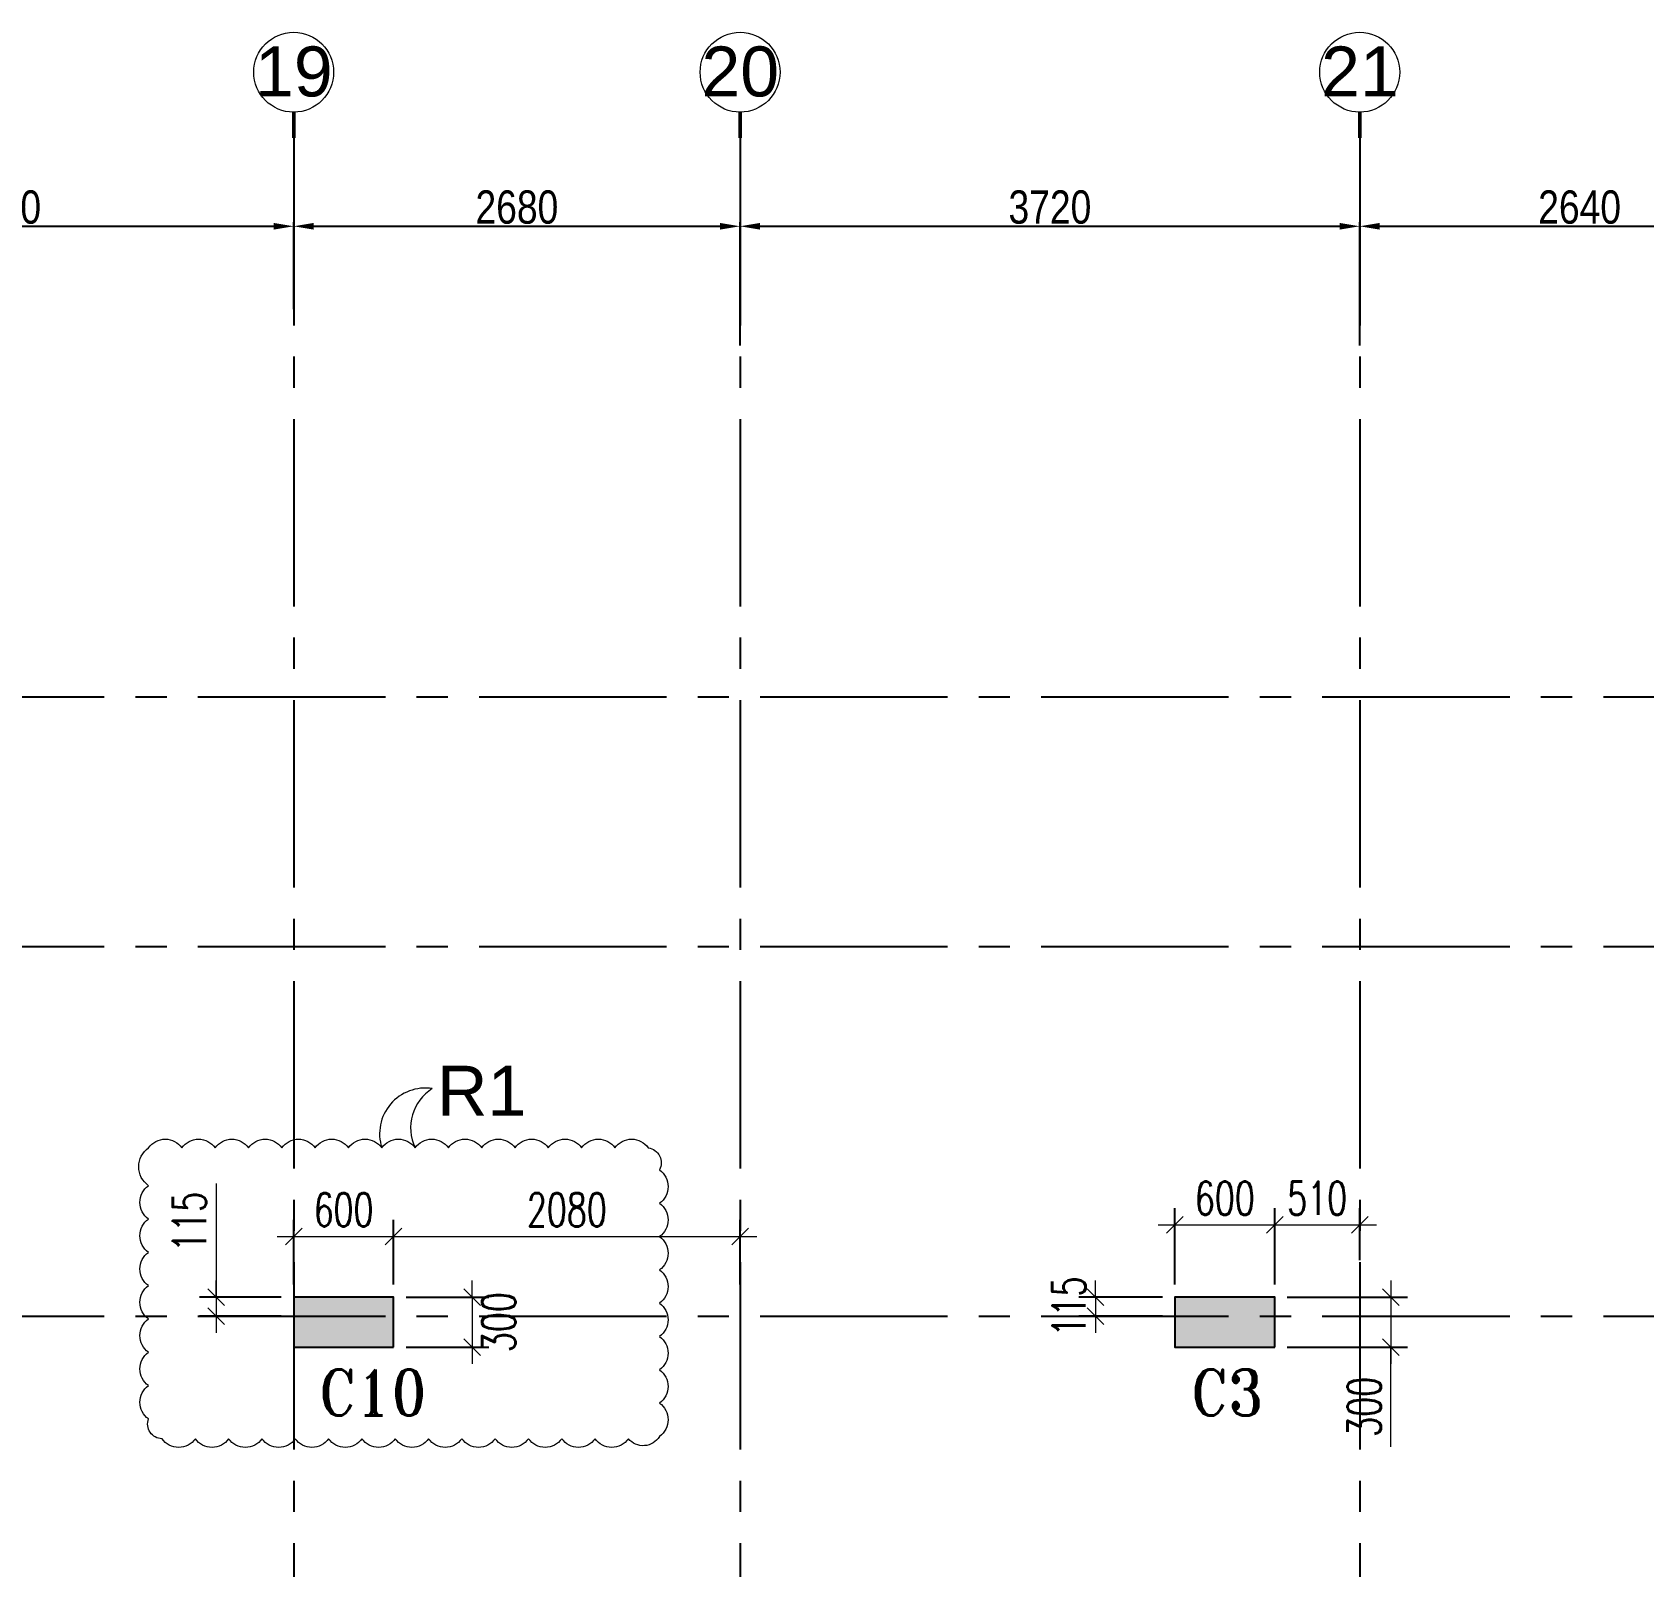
# Model space of a CAD drawing. Header units: millimetres. Extents: x 1363246 to 1691641, y -112430 to 78417.
# Drawn here: x 1393261 to 1402936, y -7813 to 1401 of the extents above; entities that cross this region are included whole.
import ezdxf
from ezdxf.enums import TextEntityAlignment as Align

# ---------------------------------------------------------------- set-up
doc = ezdxf.new("R2010")
doc.units = ezdxf.units.MM
doc.header["$LTSCALE"] = 500
doc.header["$MEASUREMENT"] = 0
doc.header["$PDMODE"] = 34
for name, pattern in [('CONTINOUS', [0]), ('DASHDOT', [1, 0.5, -0.25, 0, -0.25]), ('Site$0$CENTER2', [1.125, 0.75, -0.125, 0.125, -0.125])]:
    doc.linetypes.add(name, pattern=pattern)
doc.layers.get('Defpoints').update_dxf_attribs({"lineweight": 0})
for name, color, linetype, lineweight in [('ARWO', 1, 'Continuous', 18), ('COL. NO.', 1, 'DASHDOT', 15), ('CUT OUT', 1, 'Continuous', 13), ('dim-M', 1, 'Continuous', 15), ('GRID NO.', 7, 'Continuous', 20), ('S - SUNK', 251, 'Continuous', 0), ('TEXT2MM', 3, 'Continuous', 18), ('TOWER COL HATCH', 253, 'Continuous', 20)]:
    doc.layers.add(name, color=color, linetype=linetype, lineweight=lineweight)
for name, color, linetype in [('GLASS', 5, 'Continuous'), ('GRID', 7, 'Continuous'), ('GRID DIM', 7, 'Continuous'), ('TOWER AREA COLUMN.', 6, 'Continuous')]:
    doc.layers.add(name, color=color, linetype=linetype)
doc.styles.add('2MM', font='romans.shx', dxfattribs={"width": 0.7})
doc.styles.add('3mm', font='arial.ttf')
doc.styles.add('D50', font='arial.ttf', dxfattribs={"width": 0.8})
doc.styles.add('ROMANT', font='romant__.ttf', dxfattribs={"width": 0.9, "height": 600})
doc.dimstyles.new('INNER DIM', dxfattribs={"dimtxt": 200, "dimasz": 120, "dimexe": 25, "dimexo": 25, "dimgap": 12, "dimtad": 1, "dimdec": 0, "dimrnd": 5, "dimzin": 0, "dimdsep": 46, "dimtxsty": 'D50', "dimcen": 0.09, "dimdle": 25, "dimclrt": 6, "dimadec": 0, "dimazin": 0, "dimtfac": 1, "dimtdec": 0, "dimtofl": 0, "dimtmove": 1, "dimatfit": 3, "dimfxl": 0, "dimtolj": 1, "dimtzin": 0, "dimarcsym": 0})
doc.dimstyles.new('RAJESH', dxfattribs={"dimtxt": 200, "dimasz": 180, "dimexe": 100, "dimexo": 250, "dimgap": 50, "dimtad": 2, "dimdec": 0, "dimzin": 1, "dimdsep": 46, "dimtxsty": '2MM', "dimblk": 'OBLIQUE', "dimcen": 0, "dimdle": 100, "dimclrd": 1, "dimclre": 1, "dimclrt": 3, "dimadec": 0, "dimazin": 0, "dimtfac": 1, "dimtdec": 0, "dimtix": 1, "dimtmove": 2, "dimatfit": 3, "dimfxl": 0, "dimtolj": 1, "dimlwd": -1, "dimarcsym": 0})

# ---------------------------------------------------------------- blocks, each defined once
blk = doc.blocks.new('GRID MARK')
at = {"layer": 'GRID NO.', "const_width": 50}
blk.add_lwpolyline([(0, -541), (0, -891)], dxfattribs=at)
at = {"layer": 'GRID NO.'}
blk.add_circle((0, 0), 541, dxfattribs=at)
at = {"layer": 'GRID NO.', "style": 'D50', "width": 0.8}
blk.add_attdef('Y1', text='', height=500, dxfattribs=at).set_placement((-33, -267), align=Align.CENTER)
blk = doc.blocks.new('*D24')
at = {"layer": 'Defpoints', "color": 0, "linetype": 'Continuous', "transparency": 16777216}
for p in [(1394830.6, 258393.3), (1391300.6, 258155.3), (1394830.6, 257871.3)]:
    blk.add_point(p, dxfattribs=at)
at = {"layer": 'GRID DIM', "color": 0, "linetype": 'Continuous', "lineweight": -2, "transparency": 16777216}
for p, q in [((1391300.6, 258180.3), (1391300.6, 258418.3)), ((1394830.6, 257896.3), (1394830.6, 258418.3))]:
    blk.add_line(p, q, dxfattribs=at)
at = {"layer": 'GRID DIM', "linetype": 'Continuous', "lineweight": -2, "transparency": 16777216}
blk.add_line((1391420.6, 258393.3), (1394710.6, 258393.3), dxfattribs=at)
at = {"layer": 'GRID DIM', "linetype": 'Continuous', "transparency": 16777216}
for points in [[(1391420.6, 258413.3), (1391420.6, 258373.3), (1391300.6, 258393.3)], [(1394710.6, 258413.3), (1394710.6, 258373.3), (1394830.6, 258393.3)]]:
    blk.add_solid(points, dxfattribs=at)
at = {"layer": 'GRID DIM', "linetype": 'Continuous', "transparency": 16777216, "insert": (1393065.6, 258507.5), "char_height": 200, "attachment_point": 5, "style": 'D50'}
blk.add_mtext('\\A1;3530', dxfattribs=at)
blk = doc.blocks.new('*D25')
at = {"layer": 'Defpoints', "color": 0, "linetype": 'Continuous', "transparency": 16777216}
for p in [(1397510.6, 258393.3), (1394830.6, 257871.3), (1397510.6, 257651.5)]:
    blk.add_point(p, dxfattribs=at)
at = {"layer": 'GRID DIM', "color": 0, "linetype": 'Continuous', "lineweight": -2, "transparency": 16777216}
for p, q in [((1394830.6, 257896.3), (1394830.6, 258418.3)), ((1397510.6, 257676.5), (1397510.6, 258418.3))]:
    blk.add_line(p, q, dxfattribs=at)
at = {"layer": 'GRID DIM', "linetype": 'Continuous', "lineweight": -2, "transparency": 16777216}
blk.add_line((1394950.6, 258393.3), (1397390.6, 258393.3), dxfattribs=at)
at = {"layer": 'GRID DIM', "linetype": 'Continuous', "transparency": 16777216}
for points in [[(1394950.6, 258413.3), (1394950.6, 258373.3), (1394830.6, 258393.3)], [(1397390.6, 258413.3), (1397390.6, 258373.3), (1397510.6, 258393.3)]]:
    blk.add_solid(points, dxfattribs=at)
at = {"layer": 'GRID DIM', "linetype": 'Continuous', "transparency": 16777216, "insert": (1396170.6, 258507.4), "char_height": 200, "attachment_point": 5, "style": 'D50'}
blk.add_mtext('\\A1;2680', dxfattribs=at)
blk = doc.blocks.new('*D26')
at = {"layer": 'Defpoints', "color": 0, "linetype": 'Continuous', "transparency": 16777216}
for p in [(1401230.6, 258393.3), (1397510.6, 257651.5), (1401230.6, 257651.5)]:
    blk.add_point(p, dxfattribs=at)
at = {"layer": 'GRID DIM', "color": 0, "linetype": 'Continuous', "lineweight": -2, "transparency": 16777216}
for p, q in [((1397510.6, 257676.5), (1397510.6, 258418.3)), ((1401230.6, 257676.5), (1401230.6, 258418.3))]:
    blk.add_line(p, q, dxfattribs=at)
at = {"layer": 'GRID DIM', "linetype": 'Continuous', "lineweight": -2, "transparency": 16777216}
blk.add_line((1397630.6, 258393.3), (1401110.6, 258393.3), dxfattribs=at)
at = {"layer": 'GRID DIM', "linetype": 'Continuous', "transparency": 16777216}
for points in [[(1397630.6, 258413.3), (1397630.6, 258373.3), (1397510.6, 258393.3)], [(1401110.6, 258413.3), (1401110.6, 258373.3), (1401230.6, 258393.3)]]:
    blk.add_solid(points, dxfattribs=at)
at = {"layer": 'GRID DIM', "linetype": 'Continuous', "transparency": 16777216, "insert": (1399370.6, 258507.5), "char_height": 200, "attachment_point": 5, "style": 'D50'}
blk.add_mtext('\\A1;3720', dxfattribs=at)
blk = doc.blocks.new('*D27')
at = {"layer": 'Defpoints', "color": 0, "linetype": 'Continuous', "transparency": 16777216}
for p in [(1403870.6, 258393.3), (1401230.6, 257651.5), (1403870.6, 257651.5)]:
    blk.add_point(p, dxfattribs=at)
at = {"layer": 'GRID DIM', "color": 0, "linetype": 'Continuous', "lineweight": -2, "transparency": 16777216}
for p, q in [((1401230.6, 257676.5), (1401230.6, 258418.3)), ((1403870.6, 257676.5), (1403870.6, 258418.3))]:
    blk.add_line(p, q, dxfattribs=at)
at = {"layer": 'GRID DIM', "linetype": 'Continuous', "lineweight": -2, "transparency": 16777216}
blk.add_line((1401350.6, 258393.3), (1403750.6, 258393.3), dxfattribs=at)
at = {"layer": 'GRID DIM', "linetype": 'Continuous', "transparency": 16777216}
for points in [[(1401350.6, 258413.3), (1401350.6, 258373.3), (1401230.6, 258393.3)], [(1403750.6, 258413.3), (1403750.6, 258373.3), (1403870.6, 258393.3)]]:
    blk.add_solid(points, dxfattribs=at)
at = {"layer": 'GRID DIM', "linetype": 'Continuous', "transparency": 16777216, "insert": (1402550.6, 258507.4), "char_height": 200, "attachment_point": 5, "style": 'D50'}
blk.add_mtext('\\A1;2640', dxfattribs=at)
blk = doc.blocks.new('3tgra')
at = {"layer": 'TOWER COL HATCH'}
h = blk.add_hatch(color=253, dxfattribs=at)
h.dxf.hatch_style = 1
h.paths.add_polyline_path([(1395430.6, 91121.7), (1395430.6, 91421.7), (1394830.6, 91421.7), (1394830.6, 91121.7)])
h = blk.add_hatch(color=253, dxfattribs=at)
h.dxf.hatch_style = 1
h.paths.add_polyline_path([(1400720.6, 91121.7), (1400720.6, 91421.7), (1400120.6, 91421.7), (1400120.6, 91121.7)])
at = {"layer": 'TOWER AREA COLUMN.', "color": 4}
for points in [[(1395430.6, 91121.7), (1395430.6, 91421.7), (1394830.6, 91421.7), (1394830.6, 91121.7)], [(1400720.6, 91121.7), (1400720.6, 91421.7), (1400120.6, 91421.7), (1400120.6, 91121.7)]]:
    blk.add_lwpolyline(points, close=True, dxfattribs=at)
blk = doc.blocks.new('_Oblique')
at = {"color": 0, "linetype": 'ByBlock', "lineweight": -2}
blk.add_line((-0.5, -0.5), (0.5, 0.5), dxfattribs=at)
blk = doc.blocks.new('*D488')
at = {"layer": 'Defpoints', "color": 0, "ltscale": 100, "transparency": 16777216}
for p in [(1395430.6, -5829.4), (1394830.6, -6193.8), (1395430.6, -6193.8)]:
    blk.add_point(p, dxfattribs=at)
at = {"layer": 'dim-M', "color": 1, "lineweight": -2, "ltscale": 100, "transparency": 16777216}
for p, q in [((1394830.6, -6118.8), (1394830.6, -5729.4)), ((1395430.6, -6118.8), (1395430.6, -5729.4))]:
    blk.add_line(p, q, dxfattribs=at)
at = {"layer": 'dim-M', "color": 1, "ltscale": 100, "transparency": 16777216}
blk.add_line((1394730.6, -5829.4), (1395530.6, -5829.4), dxfattribs=at)
at = {"layer": 'dim-M', "color": 1, "ltscale": 100, "transparency": 16777216, "xscale": 100, "yscale": 100, "zscale": 100, "rotation": 180}
blk.add_blockref('_Oblique', (1394830.6, -5829.4), dxfattribs=at)
at = {"layer": 'dim-M', "color": 1, "ltscale": 100, "transparency": 16777216, "xscale": 100, "yscale": 100, "zscale": 100}
blk.add_blockref('_Oblique', (1395430.6, -5829.4), dxfattribs=at)
at = {"layer": 'dim-M', "color": 3, "ltscale": 100, "transparency": 16777216, "insert": (1395130.6, -5669.4), "char_height": 200, "attachment_point": 5, "style": '2MM'}
blk.add_mtext('\\A1;600', dxfattribs=at)
blk = doc.blocks.new('*D489')
at = {"layer": 'Defpoints', "color": 0, "ltscale": 100, "transparency": 16777216}
for p in [(1395430.6, -6193.8), (1395430.6, -6493.8), (1395901.4, -6493.8)]:
    blk.add_point(p, dxfattribs=at)
at = {"layer": 'dim-M', "color": 1, "ltscale": 100, "transparency": 16777216}
for p, q in [((1395901.4, -6193.8), (1395901.4, -6093.8)), ((1395901.4, -6193.8), (1395901.4, -6493.8)), ((1395901.4, -6493.8), (1395901.4, -6593.8))]:
    blk.add_line(p, q, dxfattribs=at)
at = {"layer": 'dim-M', "color": 1, "lineweight": -2, "ltscale": 100, "transparency": 16777216}
for p, q in [((1395505.6, -6193.8), (1396001.4, -6193.8)), ((1395505.6, -6493.8), (1396001.4, -6493.8))]:
    blk.add_line(p, q, dxfattribs=at)
at = {"layer": 'dim-M', "color": 1, "ltscale": 100, "transparency": 16777216, "xscale": 100, "yscale": 100, "zscale": 100}
for p, rotation in [((1395901.4, -6193.8), 270), ((1395901.4, -6493.8), 90)]:
    blk.add_blockref('_Oblique', p, dxfattribs=dict(at, rotation=rotation))
at = {"layer": 'dim-M', "color": 3, "ltscale": 100, "transparency": 16777216, "insert": (1396061.4, -6343.8), "char_height": 200, "attachment_point": 5, "rotation": 90, "style": '2MM'}
blk.add_mtext('\\A1;300', dxfattribs=at)
blk = doc.blocks.new('*D490')
at = {"layer": 'Defpoints', "color": 0, "ltscale": 100, "transparency": 16777216}
for p in [(1394830.6, -6193.8), (1394364.7, -6308.8), (1394830.6, -6308.8)]:
    blk.add_point(p, dxfattribs=at)
at = {"layer": 'dim-M', "color": 1, "ltscale": 100, "transparency": 16777216}
for p, q in [((1394364.7, -5512.8), (1394364.7, -6193.8)), ((1394364.7, -6193.8), (1394364.7, -6093.8)), ((1394364.7, -6193.8), (1394364.7, -6308.8)), ((1394364.7, -6193.8), (1394364.7, -6308.8)), ((1394364.7, -6308.8), (1394364.7, -6408.8))]:
    blk.add_line(p, q, dxfattribs=at)
at = {"layer": 'dim-M', "color": 1, "lineweight": -2, "ltscale": 100, "transparency": 16777216}
for p, q in [((1394755.6, -6193.8), (1394264.7, -6193.8)), ((1394755.6, -6308.8), (1394264.7, -6308.8))]:
    blk.add_line(p, q, dxfattribs=at)
at = {"layer": 'dim-M', "color": 1, "ltscale": 100, "transparency": 16777216, "xscale": 100, "yscale": 100, "zscale": 100}
for p, rotation in [((1394364.7, -6193.8), 270), ((1394364.7, -6308.8), 90)]:
    blk.add_blockref('_Oblique', p, dxfattribs=dict(at, rotation=rotation))
at = {"layer": 'dim-M', "color": 3, "ltscale": 100, "transparency": 16777216, "insert": (1394204.7, -5742.8), "char_height": 200, "attachment_point": 5, "rotation": 90, "style": '2MM'}
blk.add_mtext('\\A1;115', dxfattribs=at)
blk = doc.blocks.new('*D491')
at = {"layer": 'Defpoints', "color": 0, "ltscale": 100, "transparency": 16777216}
for p in [(1397510.6, -5829.4), (1395430.6, -6193.8), (1397510.6, -6193.8)]:
    blk.add_point(p, dxfattribs=at)
at = {"layer": 'dim-M', "color": 1, "lineweight": -2, "ltscale": 100, "transparency": 16777216}
for p, q in [((1395430.6, -6118.8), (1395430.6, -5729.4)), ((1397510.6, -6118.8), (1397510.6, -5729.4))]:
    blk.add_line(p, q, dxfattribs=at)
at = {"layer": 'dim-M', "color": 1, "ltscale": 100, "transparency": 16777216}
blk.add_line((1395330.6, -5829.4), (1397610.6, -5829.4), dxfattribs=at)
at = {"layer": 'dim-M', "color": 1, "ltscale": 100, "transparency": 16777216, "xscale": 100, "yscale": 100, "zscale": 100, "rotation": 180}
blk.add_blockref('_Oblique', (1395430.6, -5829.4), dxfattribs=at)
at = {"layer": 'dim-M', "color": 1, "ltscale": 100, "transparency": 16777216, "xscale": 100, "yscale": 100, "zscale": 100}
blk.add_blockref('_Oblique', (1397510.6, -5829.4), dxfattribs=at)
at = {"layer": 'dim-M', "color": 3, "ltscale": 100, "transparency": 16777216, "insert": (1396470.6, -5669.4), "char_height": 200, "attachment_point": 5, "style": '2MM'}
blk.add_mtext('\\A1;2080', dxfattribs=at)
blk = doc.blocks.new('*D492')
at = {"layer": 'Defpoints', "color": 0, "ltscale": 100, "transparency": 16777216}
for p in [(1400720.6, -5760.7), (1400120.6, -6193.8), (1400720.6, -6193.8)]:
    blk.add_point(p, dxfattribs=at)
at = {"layer": 'dim-M', "color": 1, "lineweight": -2, "ltscale": 100, "transparency": 16777216}
for p, q in [((1400120.6, -6118.8), (1400120.6, -5660.7)), ((1400720.6, -6118.8), (1400720.6, -5660.7))]:
    blk.add_line(p, q, dxfattribs=at)
at = {"layer": 'dim-M', "color": 1, "ltscale": 100, "transparency": 16777216}
blk.add_line((1400020.6, -5760.7), (1400820.6, -5760.7), dxfattribs=at)
at = {"layer": 'dim-M', "color": 1, "ltscale": 100, "transparency": 16777216, "xscale": 100, "yscale": 100, "zscale": 100, "rotation": 180}
blk.add_blockref('_Oblique', (1400120.6, -5760.7), dxfattribs=at)
at = {"layer": 'dim-M', "color": 1, "ltscale": 100, "transparency": 16777216, "xscale": 100, "yscale": 100, "zscale": 100}
blk.add_blockref('_Oblique', (1400720.6, -5760.7), dxfattribs=at)
at = {"layer": 'dim-M', "color": 3, "ltscale": 100, "transparency": 16777216, "insert": (1400420.6, -5600.7), "char_height": 200, "attachment_point": 5, "style": '2MM'}
blk.add_mtext('\\A1;600', dxfattribs=at)
blk = doc.blocks.new('*D493')
at = {"layer": 'Defpoints', "color": 0, "ltscale": 100, "transparency": 16777216}
for p in [(1400720.6, -6193.8), (1400720.6, -6493.8), (1401418, -6493.8)]:
    blk.add_point(p, dxfattribs=at)
at = {"layer": 'dim-M', "color": 1, "ltscale": 100, "transparency": 16777216}
for p, q in [((1401418, -6093.8), (1401418, -6593.8)), ((1401418, -7092.6), (1401418, -6493.8))]:
    blk.add_line(p, q, dxfattribs=at)
at = {"layer": 'dim-M', "color": 1, "lineweight": -2, "ltscale": 100, "transparency": 16777216}
for p, q in [((1400795.6, -6193.8), (1401518, -6193.8)), ((1400795.6, -6493.8), (1401518, -6493.8))]:
    blk.add_line(p, q, dxfattribs=at)
at = {"layer": 'dim-M', "color": 1, "ltscale": 100, "transparency": 16777216, "xscale": 100, "yscale": 100, "zscale": 100}
for p, rotation in [((1401418, -6193.8), 90), ((1401418, -6493.8), 270)]:
    blk.add_blockref('_Oblique', p, dxfattribs=dict(at, rotation=rotation))
at = {"layer": 'dim-M', "color": 3, "ltscale": 100, "transparency": 16777216, "insert": (1401258, -6852.6), "char_height": 200, "attachment_point": 5, "rotation": 90, "style": '2MM'}
blk.add_mtext('\\A1;300', dxfattribs=at)
blk = doc.blocks.new('*D494')
at = {"layer": 'Defpoints', "color": 0, "ltscale": 100, "transparency": 16777216}
for p in [(1400120.6, -6193.8), (1399645.1, -6308.8), (1400120.6, -6308.8)]:
    blk.add_point(p, dxfattribs=at)
at = {"layer": 'dim-M', "color": 1, "ltscale": 100, "transparency": 16777216}
for p, q in [((1399645.1, -6193.8), (1399645.1, -6093.8)), ((1399645.1, -6193.8), (1399645.1, -6308.8)), ((1399645.1, -6308.8), (1399645.1, -6408.8))]:
    blk.add_line(p, q, dxfattribs=at)
at = {"layer": 'dim-M', "color": 1, "lineweight": -2, "ltscale": 100, "transparency": 16777216}
for p, q in [((1400045.6, -6193.8), (1399545.1, -6193.8)), ((1400045.6, -6308.8), (1399545.1, -6308.8))]:
    blk.add_line(p, q, dxfattribs=at)
at = {"layer": 'dim-M', "color": 1, "ltscale": 100, "transparency": 16777216, "xscale": 100, "yscale": 100, "zscale": 100}
for p, rotation in [((1399645.1, -6193.8), 270), ((1399645.1, -6308.8), 90)]:
    blk.add_blockref('_Oblique', p, dxfattribs=dict(at, rotation=rotation))
at = {"layer": 'dim-M', "color": 3, "ltscale": 100, "transparency": 16777216, "insert": (1399485.1, -6251.3), "char_height": 200, "attachment_point": 5, "rotation": 90, "style": '2MM'}
blk.add_mtext('\\A1;115', dxfattribs=at)
blk = doc.blocks.new('*D495')
at = {"layer": 'Defpoints', "color": 0, "ltscale": 100, "transparency": 16777216}
for p in [(1401230.6, -5760.7), (1401230.6, -6048.2), (1400720.6, -6193.8)]:
    blk.add_point(p, dxfattribs=at)
at = {"layer": 'dim-M', "color": 1, "lineweight": -2, "ltscale": 100, "transparency": 16777216}
for p, q in [((1400720.6, -6118.8), (1400720.6, -5660.7)), ((1401230.6, -5973.2), (1401230.6, -5660.7))]:
    blk.add_line(p, q, dxfattribs=at)
at = {"layer": 'dim-M', "color": 1, "ltscale": 100, "transparency": 16777216}
blk.add_line((1400620.6, -5760.7), (1401330.6, -5760.7), dxfattribs=at)
at = {"layer": 'dim-M', "color": 1, "ltscale": 100, "transparency": 16777216, "xscale": 100, "yscale": 100, "zscale": 100, "rotation": 180}
blk.add_blockref('_Oblique', (1400720.6, -5760.7), dxfattribs=at)
at = {"layer": 'dim-M', "color": 1, "ltscale": 100, "transparency": 16777216, "xscale": 100, "yscale": 100, "zscale": 100}
blk.add_blockref('_Oblique', (1401230.6, -5760.7), dxfattribs=at)
at = {"layer": 'dim-M', "color": 3, "ltscale": 100, "transparency": 16777216, "insert": (1400975.6, -5600.7), "char_height": 200, "attachment_point": 5, "style": '2MM'}
blk.add_mtext('\\A1;510', dxfattribs=at)
blk = doc.blocks.new('EEE')
at = {"layer": 'GRID', "color": 16, "linetype": 'Site$0$CENTER2', "ltscale": 3}
for points in [[(1394830.6, 258923.2), (1394830.6, 223711.9)], [(1397510.6, 258923.2), (1397510.6, 223711.9)], [(1401230.6, 258923.2), (1401230.6, 223711.9)], [(1363880.9, 255568.6), (1442964.5, 255568.6)], [(1363880.9, 254068.6), (1442964.5, 254068.6)], [(1363880.9, 251848.8), (1442964.5, 251848.8)]]:
    blk.add_lwpolyline(points, dxfattribs=at)
at = {"layer": 'GRID NO.'}
ref = blk.add_blockref('GRID MARK', (1394830.6, 259318.5), dxfattribs=dict(at, xscale=0.4435200000032785, yscale=0.4435200000032785, zscale=0.4435200000032785))
ref.add_attrib('Y1', '19', dxfattribs={"height": 300, "style": 'D50'}).set_placement((1394831.7, 259172.9), align=Align.CENTER)
ref = blk.add_blockref('GRID MARK', (1397510.6, 259318.5), dxfattribs=dict(at, xscale=0.4435200000032785, yscale=0.4435200000032785, zscale=0.4435200000032785))
ref.add_attrib('Y1', '20', dxfattribs={"height": 300, "style": 'D50'}).set_placement((1397511.7, 259172.9), align=Align.CENTER)
ref = blk.add_blockref('GRID MARK', (1401230.6, 259318.5), dxfattribs=dict(at, xscale=0.4435200000032785, yscale=0.4435200000032785, zscale=0.4435200000032785))
ref.add_attrib('Y1', '21', dxfattribs={"height": 300, "style": 'D50'}).set_placement((1401231.7, 259172.9), align=Align.CENTER)
at = {"layer": 'GRID DIM', "color": 0, "linetype": 'Continuous'}
for base, p1, p2, picture, middle in [((1394830.6, 258393.3), (1391300.6, 258155.3), (1394830.6, 257871.3), '*D24', (1393065.6, 258507.5)), ((1397510.6, 258393.3), (1394830.6, 257871.3), (1397510.6, 257651.5), '*D25', (1396170.6, 258507.4)), ((1401230.6, 258393.3), (1397510.6, 257651.5), (1401230.6, 257651.5), '*D26', (1399370.6, 258507.5)), ((1403870.6, 258393.3), (1401230.6, 257651.5), (1403870.6, 257651.5), '*D27', (1402550.6, 258507.4))]:
    dim = blk.add_linear_dim(base=base, p1=p1, p2=p2, dimstyle='INNER DIM', override={"dimclrd": 256, "dimclrt": 256}, dxfattribs=at)
    dim.commit()
    dim.dimension.update_dxf_attribs({"geometry": picture, "text_midpoint": middle})

msp = doc.modelspace()

# ---------------------------------------------------------------- linework, layer by layer
at = {"layer": 'ARWO', "color": 1}
msp.add_lwpolyline([(1393959.3, -5297.9, -0.520567), (1394159.3, -5297.9, -0.520567), (1394359.3, -5297.9, -0.520567), (1394559.3, -5297.9, -0.520567), (1394759.3, -5297.9, -0.520567), (1394959.3, -5297.9, -0.520567), (1395159.3, -5297.9, -0.520567), (1395359.3, -5297.9, -0.520567), (1395559.3, -5297.9, -0.520567), (1395759.3, -5297.9, -0.520567), (1395959.3, -5297.9, -0.520567), (1396159.3, -5297.9, -0.520567), (1396359.3, -5297.9, -0.520567), (1396559.3, -5297.9, -0.520567), (1396759.3, -5297.9, -0.520567), (1396959.3, -5297.9, -0.520567), (1397026.5, -5430.7, -0.520567), (1397026.5, -5630.7, -0.520567), (1397026.5, -5830.7, -0.520567), (1397026.5, -6030.7, -0.520567), (1397026.5, -6230.7, -0.520567), (1397026.5, -6430.7, -0.520567), (1397026.5, -6630.7, -0.520567), (1397026.5, -6830.7, -0.520567), (1397026.5, -7030.7, -0.520567), (1396840.2, -7044.5, -0.520567), (1396640.2, -7044.5, -0.520567), (1396440.2, -7044.5, -0.520567), (1396240.2, -7044.5, -0.520567), (1396040.2, -7044.5, -0.520567), (1395840.2, -7044.5, -0.520567), (1395640.2, -7044.5, -0.520567), (1395440.2, -7044.5, -0.520567), (1395240.2, -7044.5, -0.520567), (1395040.2, -7044.5, -0.520567), (1394840.2, -7044.5, -0.520567), (1394640.2, -7044.5, -0.520567), (1394440.2, -7044.5, -0.520567), (1394240.2, -7044.5, -0.520567), (1394040.2, -7044.5, -0.520567), (1393959.3, -6925.3, -0.520567), (1393959.3, -6725.3, -0.520567), (1393959.3, -6525.3, -0.520567), (1393959.3, -6325.3, -0.520567), (1393959.3, -6125.3, -0.520567), (1393959.3, -5925.3, -0.520567), (1393959.3, -5725.3, -0.520567), (1393959.3, -5525.3, -0.520567)], format="xyb", close=True, dxfattribs=at)
at = {"layer": 'S - SUNK', "color": 1, "ltscale": 10}
for centre, radius, start, end in [((1395621.5, -5213.9), 275.2, 81.3767, 197.76192), ((1395810.9, -5177.9), 278.7, 122.11253, 205.50871)]:
    msp.add_arc(centre, radius, start, end, dxfattribs=at)

# ---------------------------------------------------------------- block references
at = {"layer": 'CUT OUT', "color": 4}
msp.add_blockref('3tgra', (0, -97615.5), dxfattribs=at)
at = {"layer": 'GLASS', "color": 4}
msp.add_blockref('EEE', (0, -258157.5), dxfattribs=at)

# ---------------------------------------------------------------- texts
at = {"layer": 'COL. NO.', "color": 4, "linetype": 'CONTINOUS', "style": 'ROMANT', "width": 0.9}
for s, p in [('C10', (1394981.8, -6904.5, 0)), ('C3', (1400216.8, -6904.5, 0))]:
    msp.add_text(s, height=275, dxfattribs=at).set_placement(p)
at = {"layer": 'TEXT2MM', "color": 1, "linetype": 'Continuous', "style": '3mm'}
msp.add_text('R1', height=300, dxfattribs=at).set_placement((1395691.4, -5105, 0))

# ---------------------------------------------------------------- dimensions: what is measured, and where the dimension line sits
at = {"layer": 'dim-M', "ltscale": 100}
for base, p1, p2, picture, middle in [((1394364.7, -6308.8), (1394830.6, -6193.8), (1394830.6, -6308.8), '*D490', (1394402, -5742.8)), ((1401418, -6493.8), (1400720.6, -6193.8), (1400720.6, -6493.8), '*D493', (1401578, -6852.6))]:
    dim = msp.add_linear_dim(base=base, p1=p1, p2=p2, angle=90, dimstyle='RAJESH', override={"dimasz": 100, "dimexo": 75, "dimgap": 60, "dimtmove": 1}, dxfattribs=at)
    dim.commit()
    dim.dimension.update_dxf_attribs({"geometry": picture, "text_midpoint": middle, "dimtype": 160})
for base, p1, p2, picture, middle in [((1400720.6, -5760.7), (1400120.6, -6193.8), (1400720.6, -6193.8), '*D492', (1400420.6, -5600.7)), ((1401230.6, -5760.7), (1400720.6, -6193.8), (1401230.6, -6048.2), '*D495', (1400975.6, -5600.7)), ((1395430.6, -5829.4), (1394830.6, -6193.8), (1395430.6, -6193.8), '*D488', (1395130.6, -5669.4)), ((1397510.6, -5829.4), (1395430.6, -6193.8), (1397510.6, -6193.8), '*D491', (1396470.6, -5669.4))]:
    dim = msp.add_linear_dim(base=base, p1=p1, p2=p2, dimstyle='RAJESH', override={"dimasz": 100, "dimexo": 75, "dimgap": 60, "dimtmove": 1}, dxfattribs=at)
    dim.commit()
    dim.dimension.update_dxf_attribs({"geometry": picture, "text_midpoint": middle})
for base, p1, p2, picture, middle in [((1395901.4, -6493.8), (1395430.6, -6193.8), (1395430.6, -6493.8), '*D489', (1396061.4, -6343.8)), ((1399645.1, -6308.8), (1400120.6, -6193.8), (1400120.6, -6308.8), '*D494', (1399485.1, -6251.3))]:
    dim = msp.add_linear_dim(base=base, p1=p1, p2=p2, angle=90, dimstyle='RAJESH', override={"dimasz": 100, "dimexo": 75, "dimgap": 60, "dimtmove": 1}, dxfattribs=at)
    dim.commit()
    dim.dimension.update_dxf_attribs({"geometry": picture, "text_midpoint": middle})

doc.saveas('drawing.dxf')
